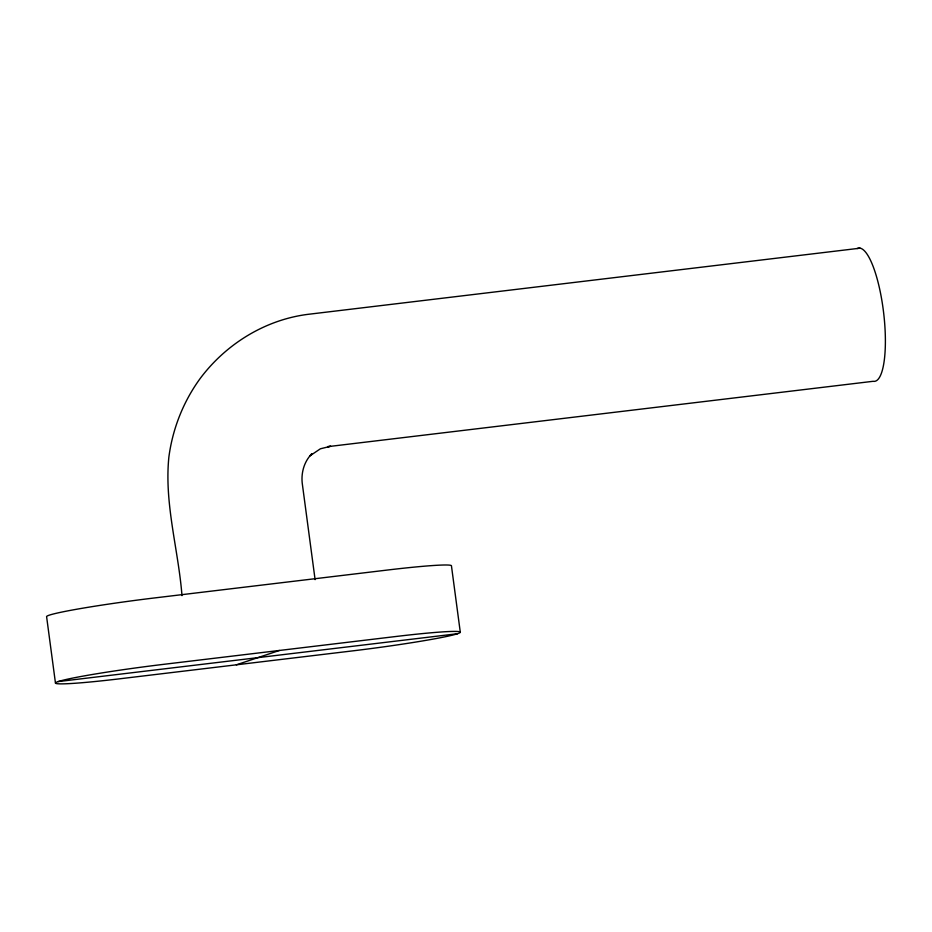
<?xml version="1.0" encoding="UTF-8"?>
<svg xmlns="http://www.w3.org/2000/svg" width="932" height="932" viewBox="0 0 932 932"><rect width="100%" height="100%" fill="white"/><g stroke="black" fill="none" stroke-linecap="round" stroke-linejoin="round"><path stroke-width="1.4" d="M236.355 664.819L279.402 650.466M860.085 248.18L310.438 314.049C266.75 318.826 226.616 343.267 200.368 378.241C183.418 401.354 172.641 428.627 168.878 457.03C164.114 503.606 178.385 549.472 181.985 595.63M58.18 681.583L457.577 633.713A87.235 4.415 -7.6 0 0 395.354 636.568L163.45 664.365A87.235 4.415 -7.6 0 0 58.18 681.583A87.235 4.415 -7.6 0 0 120.403 678.717L352.308 650.92A87.235 4.415 -7.6 0 0 457.577 633.713M460.292 632.199L451.438 565.771A87.235 4.415 -7.6 0 0 386.489 570.151L154.584 597.936A87.235 4.415 -7.6 0 0 46.6 616.669L55.466 683.098M315.098 579.646L302.469 484.99C300.721 473.899 303.762 461.934 311.777 453.849L309.925 455.853L320.398 448.793L330.65 446.277L327.68 446.673L873.156 381.293A67.104 17.114 83.2 0 0 883.594 312.476A67.104 17.114 83.2 0 0 857.137 248.576"/></g></svg>
